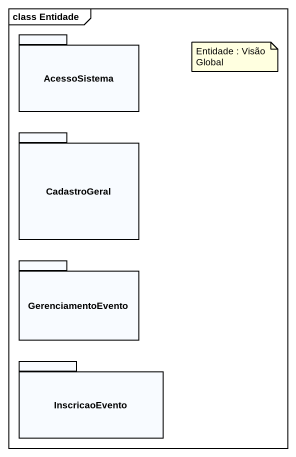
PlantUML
@startuml
mainframe class Entidade
package AcessoSistema {
}
package CadastroGeral {
}
package GerenciamentoEvento {
}
package InscricaoEvento {
}
note as N1
  Entidade : Visão Global
end note
@enduml
